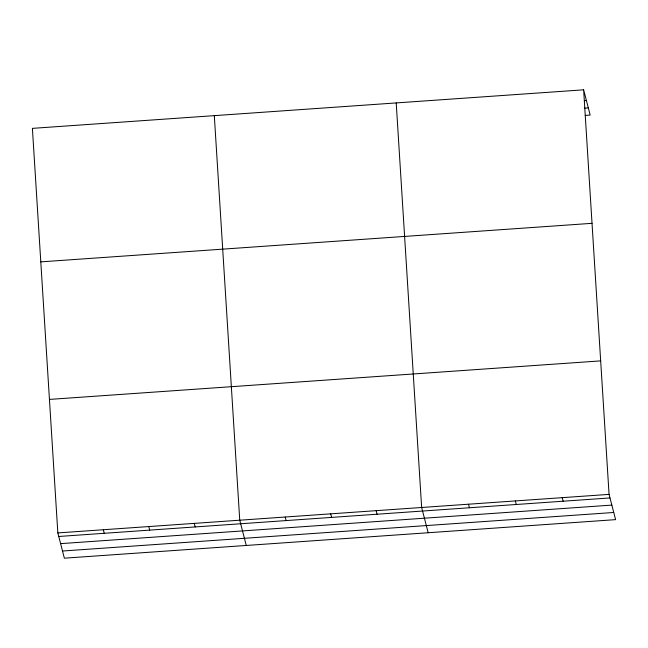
<?xml version="1.0" encoding="UTF-8"?>
<svg xmlns="http://www.w3.org/2000/svg" width="648" height="648" viewBox="0 0 648 648"><rect width="100%" height="100%" fill="white"/><g stroke="black" fill="none" stroke-linecap="round" stroke-linejoin="round"><path stroke-width="0.97" d="M583.637 89.821L32.4 128.361L57.834 532.923L64.363 558.179L615.6 519.639L609.063 494.384L583.637 89.821L590.166 115.077L585.185 115.433M584.415 100.675L586.408 100.537M584.326 108.2L588.311 107.916M40.792 261.865L592.029 223.325M49.442 399.411L600.672 360.879M57.834 532.923L609.063 494.384M58.749 536.479L609.987 497.939M60.604 543.64L611.842 505.1M62.516 551.019L613.745 512.479M562.213 497.656L563.128 501.212M515.354 500.936L516.278 504.492M468.504 504.209L469.419 507.765M428.182 532.745L421.645 507.481L396.212 102.927M376.172 510.665L377.087 514.22M330.691 513.84L331.614 517.404M285.217 517.023L286.141 520.579M246.272 545.462L239.744 520.198L214.31 115.644M194.262 523.381L195.186 526.937M148.789 526.557L149.704 530.121M103.307 529.74L104.231 533.296"/></g></svg>
